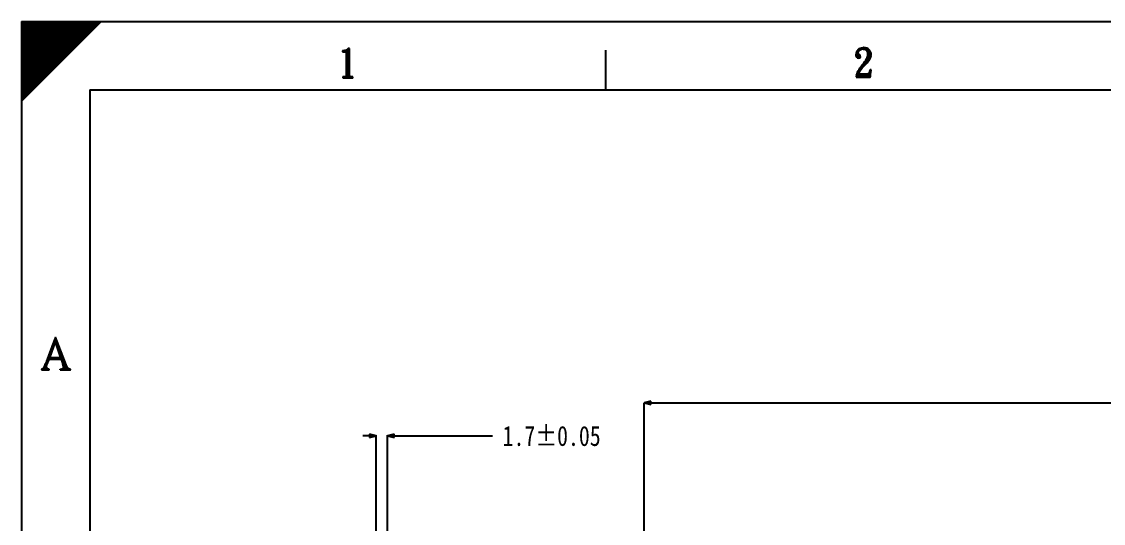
# Model space of a CAD drawing. Header units: millimetres. Extents: x 1385 to 1932, y 378 to 1802.
# Drawn here: x 1448.1 to 1610.1, y 1726.7 to 1801.8 of the extents above; entities that cross this region are included whole.
import ezdxf

# ---------------------------------------------------------------- set-up
doc = ezdxf.new("R2010")
doc.units = ezdxf.units.MM
doc.header["$LTSCALE"] = 46.255
doc.layers.get('0').update_dxf_attribs({"linetype": 'CONTINUOUS'})
for name, color, linetype in [('09', 9, 'CONTINUOUS'), ('30', 30, 'CONTINUOUS'), ('61-RUBBE-XIAOYIN_DXF_DIMENSION', 7, 'CONTINUOUS'), ('HATCH', 4, 'CONTINUOUS'), ('TEXT', 3, 'CONTINUOUS')]:
    doc.layers.add(name, color=color, linetype=linetype)
doc.styles.get("Standard").update_dxf_attribs({"font": 'txt', "width": 0.8})
pattern_1 = [(45, (1508.214842, 1555.438636), (-0.00739912973, 0.00739912973), [])]

# ---------------------------------------------------------------- blocks, each defined once
blk = doc.blocks.new('_CLOSED')
at = {"color": 0, "linetype": 'ByBlock'}
for p, q in [((0, 0), (-1, 0.25)), ((-1, 0.25), (-1, -0.25)), ((-1, -0.25), (0, 0)), ((-1, 0), (0, 0))]:
    blk.add_line(p, q, dxfattribs=at)

msp = doc.modelspace()

# ---------------------------------------------------------------- hatches: boundary and pattern name
at = {"layer": 'HATCH'}
h = msp.add_hatch(dxfattribs=at)
h.set_pattern_fill('ANSI31', color=1, scale=0.016987, angle=720, style=0)
h.set_pattern_definition([(45, (1437.90211, 1455.303216), (-0.038136748, 0.038136748), [])])
h.paths.add_polyline_path([(1448.09, 1801.84), (1448.09, 1789.95), (1459.99, 1801.84)])
at = {"layer": 'TEXT'}
h = msp.add_hatch(dxfattribs=at)
h.set_pattern_fill('ANSI31', color=1, scale=0.083712, angle=720, style=0)
h.set_pattern_definition([(45, (1475.20342, 1555.298966), (-0.00739912973, 0.00739912973), [])])
h.paths.add_polyline_path([(1496.74, 1793.86), (1496.69, 1793.69), (1496.52, 1793.6), (1496.23, 1793.6), (1496.23, 1793.41), (1497.71, 1793.41), (1497.71, 1793.6), (1497.42, 1793.6), (1497.26, 1793.64), (1497.2, 1793.86), (1497.2, 1797.83), (1497.02, 1797.83), (1496.91, 1797.71), (1496.72, 1797.57), (1496.66, 1797.54), (1496.45, 1797.5), (1496.15, 1797.48), (1496.15, 1797.3), (1496.65, 1797.3), (1496.74, 1797.16)])
h = msp.add_hatch(dxfattribs=at)
h.set_pattern_fill('ANSI31', color=1, scale=0.083712, angle=720, style=0)
h.set_pattern_definition(pattern_1)
h.paths.add_polyline_path([(1574.24, 1795.63), (1574.05, 1795.4), (1573.9, 1795.2), (1573.76, 1795), (1573.64, 1794.85), (1573.54, 1794.69), (1573.42, 1794.48), (1573.31, 1794.25), (1573.24, 1794.03), (1573.16, 1793.8), (1573.1, 1793.55), (1575.22, 1793.55), (1575.35, 1794.62), (1575.18, 1794.62), (1575.16, 1794.54), (1575.1, 1794.26), (1575.04, 1794.09), (1575.02, 1794.06), (1574.81, 1793.97), (1573.44, 1793.97), (1573.5, 1794.09), (1573.59, 1794.29), (1573.71, 1794.51), (1573.85, 1794.71), (1573.99, 1794.91), (1574.16, 1795.09), (1574.35, 1795.29), (1574.55, 1795.49), (1574.75, 1795.69), (1574.88, 1795.86), (1574.99, 1796), (1575.15, 1796.22), (1575.25, 1796.45), (1575.32, 1796.67), (1575.35, 1796.88), (1575.33, 1797.07), (1575.27, 1797.3), (1575.15, 1797.51), (1575.07, 1797.62), (1574.9, 1797.77), (1574.72, 1797.88), (1574.48, 1797.94), (1574.22, 1797.97), (1574.13, 1797.97), (1573.9, 1797.93), (1573.67, 1797.84), (1573.56, 1797.79), (1573.38, 1797.64), (1573.24, 1797.44), (1573.21, 1797.37), (1573.13, 1797.14), (1573.1, 1796.9), (1573.11, 1796.71), (1573.19, 1796.5), (1573.27, 1796.42), (1573.48, 1796.36), (1573.7, 1796.43), (1573.76, 1796.59), (1573.7, 1796.77), (1573.5, 1796.9), (1573.47, 1796.91), (1573.38, 1797.11), (1573.38, 1797.19), (1573.45, 1797.39), (1573.64, 1797.57), (1573.7, 1797.62), (1573.91, 1797.71), (1574.16, 1797.74), (1574.3, 1797.73), (1574.51, 1797.65), (1574.7, 1797.51), (1574.76, 1797.42), (1574.85, 1797.22), (1574.87, 1796.96), (1574.87, 1796.91), (1574.84, 1796.7), (1574.75, 1796.43), (1574.67, 1796.26), (1574.55, 1796.05), (1574.42, 1795.86)])
h = msp.add_hatch(dxfattribs=at)
h.set_pattern_fill('ANSI31', color=1, scale=0.083712, angle=720, style=0)
h.set_pattern_definition(pattern_1)
h.paths.add_polyline_path([(1574.24, 1795.63), (1574.05, 1795.4), (1573.9, 1795.2), (1573.76, 1795), (1573.64, 1794.85), (1573.54, 1794.69), (1573.42, 1794.48), (1573.31, 1794.25), (1573.24, 1794.03), (1573.16, 1793.8), (1573.1, 1793.55), (1575.22, 1793.55), (1575.35, 1794.62), (1575.18, 1794.62), (1575.16, 1794.54), (1575.1, 1794.26), (1575.04, 1794.09), (1575.02, 1794.06), (1574.81, 1793.97), (1573.44, 1793.97), (1573.5, 1794.09), (1573.59, 1794.29), (1573.71, 1794.51), (1573.85, 1794.71), (1573.99, 1794.91), (1574.16, 1795.09), (1574.35, 1795.29), (1574.55, 1795.49), (1574.75, 1795.69), (1574.88, 1795.86), (1574.99, 1796), (1575.15, 1796.22), (1575.25, 1796.45), (1575.32, 1796.67), (1575.35, 1796.88), (1575.33, 1797.07), (1575.27, 1797.3), (1575.15, 1797.51), (1575.07, 1797.62), (1574.9, 1797.77), (1574.72, 1797.88), (1574.48, 1797.94), (1574.22, 1797.97), (1574.13, 1797.97), (1573.9, 1797.93), (1573.67, 1797.84), (1573.56, 1797.79), (1573.38, 1797.64), (1573.24, 1797.44), (1573.21, 1797.37), (1573.13, 1797.14), (1573.1, 1796.9), (1573.11, 1796.71), (1573.19, 1796.5), (1573.27, 1796.42), (1573.48, 1796.36), (1573.7, 1796.43), (1573.76, 1796.59), (1573.7, 1796.77), (1573.5, 1796.9), (1573.47, 1796.91), (1573.38, 1797.11), (1573.38, 1797.19), (1573.45, 1797.39), (1573.64, 1797.57), (1573.7, 1797.62), (1573.91, 1797.71), (1574.16, 1797.74), (1574.3, 1797.73), (1574.51, 1797.65), (1574.7, 1797.51), (1574.76, 1797.42), (1574.85, 1797.22), (1574.87, 1796.96), (1574.87, 1796.91), (1574.84, 1796.7), (1574.75, 1796.43), (1574.67, 1796.26), (1574.55, 1796.05), (1574.42, 1795.86)])
h = msp.add_hatch(dxfattribs=at)
h.set_pattern_fill('ANSI31', color=1, scale=0.09037, angle=720, style=0)
h.set_pattern_definition([(45, (1435.091824, 1505.881052), (-0.00798769687, 0.00798769687), [])])
h.paths.add_polyline_path([(1454.02, 1751.27), (1454.27, 1750.61), (1454.34, 1750.38), (1454.38, 1750.14), (1454.37, 1750.07), (1454.21, 1749.86), (1454.15, 1749.85), (1453.85, 1749.82), (1453.85, 1749.69), (1455.4, 1749.69), (1455.4, 1749.82), (1455.3, 1749.83), (1455.06, 1749.92), (1455.03, 1749.96), (1454.89, 1750.17), (1454.76, 1750.45), (1453.19, 1754.61), (1453.18, 1754.61), (1451.84, 1751), (1451.82, 1750.96), (1451.69, 1750.61), (1451.57, 1750.32), (1451.46, 1750.11), (1451.36, 1749.96), (1451.21, 1749.85), (1451.05, 1749.82), (1451.05, 1749.69), (1452.24, 1749.69), (1452.24, 1749.82), (1451.97, 1749.86), (1451.91, 1749.91), (1451.81, 1750.15), (1451.87, 1750.44), (1452.2, 1751.27)])
h.paths.add_polyline_path([(1453.94, 1751.52), (1452.26, 1751.52), (1453.12, 1753.92)], flags=16)

# ---------------------------------------------------------------- linework, layer by layer
at = {"layer": '09', "color": 1}
for p, q in [((1448.09, 1801.84), (1932.22, 1801.84)), ((1448.09, 1801.84), (1448.09, 1465.5)), ((1458.29, 1791.64), (1922.03, 1791.64)), ((1458.29, 1791.64), (1458.29, 1475.69))]:
    msp.add_line(p, q, dxfattribs=at)
at = {"layer": '30', "color": 1}
msp.add_line((1535.58, 1791.64), (1535.58, 1797.59), dxfattribs=at)
at = {"layer": '61-RUBBE-XIAOYIN_DXF_DIMENSION', "color": 4, "linetype": 'Continuous'}
for p, q in [((1541.34, 1704.96), (1541.34, 1744.75)), ((1542.34, 1744.75), (1621.53, 1744.75)), ((1500.18, 1739.82), (1499.18, 1739.82)), ((1501.18, 1702.91), (1501.18, 1739.94)), ((1502.88, 1704.27), (1502.88, 1739.94)), ((1503.88, 1739.82), (1518.64, 1739.82))]:
    msp.add_line(p, q, dxfattribs=at)
at = {"layer": 'HATCH', "color": 1}
msp.add_line((1459.99, 1801.84), (1448.09, 1789.95), dxfattribs=at)
at = {"layer": 'TEXT', "color": 1}
for p, q in [((1496.45, 1797.5), (1496.15, 1797.48)), ((1496.15, 1797.48), (1496.15, 1797.3)), ((1496.15, 1797.3), (1496.65, 1797.3)), ((1496.66, 1797.54), (1496.45, 1797.5)), ((1496.65, 1797.3), (1496.74, 1797.16)), ((1496.72, 1797.57), (1496.66, 1797.54)), ((1496.91, 1797.71), (1496.72, 1797.57)), ((1496.74, 1793.86), (1496.74, 1797.16)), ((1497.02, 1797.83), (1496.91, 1797.71)), ((1497.2, 1797.83), (1497.02, 1797.83)), ((1497.2, 1793.86), (1497.2, 1797.83)), ((1573.1, 1796.9), (1573.13, 1797.14)), ((1573.1, 1796.9), (1573.13, 1797.14)), ((1573.13, 1797.14), (1573.21, 1797.37)), ((1573.13, 1797.14), (1573.21, 1797.37)), ((1573.21, 1797.37), (1573.24, 1797.44)), ((1573.21, 1797.37), (1573.24, 1797.44)), ((1573.24, 1797.44), (1573.38, 1797.64)), ((1573.24, 1797.44), (1573.38, 1797.64)), ((1573.38, 1797.64), (1573.56, 1797.79)), ((1573.38, 1797.64), (1573.56, 1797.79)), ((1573.38, 1797.19), (1573.45, 1797.39)), ((1573.38, 1797.19), (1573.45, 1797.39)), ((1573.38, 1797.11), (1573.38, 1797.19)), ((1573.38, 1797.11), (1573.38, 1797.19)), ((1573.38, 1797.11), (1573.47, 1796.91)), ((1573.38, 1797.11), (1573.47, 1796.91)), ((1573.45, 1797.39), (1573.64, 1797.57)), ((1573.45, 1797.39), (1573.64, 1797.57)), ((1573.67, 1797.84), (1573.56, 1797.79)), ((1573.67, 1797.84), (1573.56, 1797.79)), ((1573.7, 1797.62), (1573.64, 1797.57)), ((1573.7, 1797.62), (1573.64, 1797.57)), ((1573.67, 1797.84), (1573.9, 1797.93)), ((1573.67, 1797.84), (1573.9, 1797.93)), ((1573.7, 1797.62), (1573.91, 1797.71)), ((1573.7, 1797.62), (1573.91, 1797.71)), ((1573.9, 1797.93), (1574.13, 1797.97)), ((1573.9, 1797.93), (1574.13, 1797.97)), ((1574.16, 1797.74), (1573.91, 1797.71)), ((1574.16, 1797.74), (1573.91, 1797.71)), ((1574.22, 1797.97), (1574.13, 1797.97)), ((1574.22, 1797.97), (1574.13, 1797.97)), ((1574.16, 1797.74), (1574.3, 1797.73)), ((1574.16, 1797.74), (1574.3, 1797.73)), ((1574.48, 1797.94), (1574.22, 1797.97)), ((1574.48, 1797.94), (1574.22, 1797.97)), ((1574.3, 1797.73), (1574.51, 1797.65)), ((1574.3, 1797.73), (1574.51, 1797.65)), ((1574.72, 1797.88), (1574.48, 1797.94)), ((1574.72, 1797.88), (1574.48, 1797.94)), ((1574.7, 1797.51), (1574.51, 1797.65)), ((1574.7, 1797.51), (1574.51, 1797.65)), ((1574.76, 1797.42), (1574.7, 1797.51)), ((1574.76, 1797.42), (1574.7, 1797.51)), ((1574.9, 1797.77), (1574.72, 1797.88)), ((1574.9, 1797.77), (1574.72, 1797.88)), ((1574.85, 1797.22), (1574.76, 1797.42)), ((1574.85, 1797.22), (1574.76, 1797.42)), ((1574.87, 1796.96), (1574.85, 1797.22)), ((1574.87, 1796.96), (1574.85, 1797.22)), ((1575.07, 1797.62), (1574.9, 1797.77)), ((1575.07, 1797.62), (1574.9, 1797.77)), ((1575.15, 1797.51), (1575.07, 1797.62)), ((1575.15, 1797.51), (1575.07, 1797.62)), ((1575.27, 1797.3), (1575.15, 1797.51)), ((1575.27, 1797.3), (1575.15, 1797.51)), ((1575.33, 1797.07), (1575.27, 1797.3)), ((1575.33, 1797.07), (1575.27, 1797.3)), ((1575.35, 1796.88), (1575.33, 1797.07)), ((1575.35, 1796.88), (1575.33, 1797.07)), ((1573.11, 1796.71), (1573.1, 1796.9)), ((1573.11, 1796.71), (1573.1, 1796.9)), ((1573.19, 1796.5), (1573.11, 1796.71)), ((1573.19, 1796.5), (1573.11, 1796.71)), ((1573.27, 1796.42), (1573.19, 1796.5)), ((1573.27, 1796.42), (1573.19, 1796.5)), ((1573.27, 1796.42), (1573.48, 1796.36)), ((1573.27, 1796.42), (1573.48, 1796.36)), ((1573.5, 1796.9), (1573.47, 1796.91)), ((1573.5, 1796.9), (1573.47, 1796.91)), ((1573.48, 1796.36), (1573.7, 1796.43)), ((1573.48, 1796.36), (1573.7, 1796.43)), ((1573.5, 1796.9), (1573.7, 1796.77)), ((1573.5, 1796.9), (1573.7, 1796.77)), ((1573.76, 1796.59), (1573.7, 1796.77)), ((1573.76, 1796.59), (1573.7, 1796.77)), ((1573.7, 1796.43), (1573.76, 1796.59)), ((1573.7, 1796.43), (1573.76, 1796.59)), ((1573.9, 1795.2), (1574.05, 1795.4)), ((1573.9, 1795.2), (1574.05, 1795.4)), ((1574.05, 1795.4), (1574.24, 1795.63)), ((1574.05, 1795.4), (1574.24, 1795.63)), ((1574.24, 1795.63), (1574.42, 1795.86)), ((1574.24, 1795.63), (1574.42, 1795.86)), ((1574.35, 1795.29), (1574.55, 1795.49)), ((1574.35, 1795.29), (1574.55, 1795.49)), ((1574.42, 1795.86), (1574.55, 1796.05)), ((1574.42, 1795.86), (1574.55, 1796.05)), ((1574.55, 1796.05), (1574.67, 1796.26)), ((1574.55, 1796.05), (1574.67, 1796.26)), ((1574.55, 1795.49), (1574.75, 1795.69)), ((1574.55, 1795.49), (1574.75, 1795.69)), ((1574.75, 1796.43), (1574.67, 1796.26)), ((1574.75, 1796.43), (1574.67, 1796.26)), ((1574.75, 1796.43), (1574.84, 1796.7)), ((1574.75, 1796.43), (1574.84, 1796.7)), ((1574.75, 1795.69), (1574.88, 1795.86)), ((1574.75, 1795.69), (1574.88, 1795.86)), ((1574.84, 1796.7), (1574.87, 1796.91)), ((1574.84, 1796.7), (1574.87, 1796.91)), ((1574.87, 1796.96), (1574.87, 1796.91)), ((1574.87, 1796.96), (1574.87, 1796.91)), ((1574.99, 1796), (1574.88, 1795.86)), ((1574.99, 1796), (1574.88, 1795.86)), ((1574.99, 1796), (1575.15, 1796.22)), ((1574.99, 1796), (1575.15, 1796.22)), ((1575.15, 1796.22), (1575.25, 1796.45)), ((1575.15, 1796.22), (1575.25, 1796.45)), ((1575.32, 1796.67), (1575.25, 1796.45)), ((1575.32, 1796.67), (1575.25, 1796.45)), ((1575.32, 1796.67), (1575.35, 1796.88)), ((1575.32, 1796.67), (1575.35, 1796.88)), ((1496.74, 1793.86), (1496.69, 1793.69)), ((1497.26, 1793.64), (1497.2, 1793.86)), ((1573.16, 1793.8), (1573.1, 1793.55)), ((1573.16, 1793.8), (1573.1, 1793.55)), ((1573.16, 1793.8), (1573.24, 1794.03)), ((1573.16, 1793.8), (1573.24, 1794.03)), ((1573.24, 1794.03), (1573.31, 1794.25)), ((1573.24, 1794.03), (1573.31, 1794.25)), ((1573.31, 1794.25), (1573.42, 1794.48)), ((1573.31, 1794.25), (1573.42, 1794.48)), ((1573.42, 1794.48), (1573.54, 1794.69)), ((1573.42, 1794.48), (1573.54, 1794.69)), ((1573.44, 1793.97), (1573.5, 1794.09)), ((1573.44, 1793.97), (1573.5, 1794.09)), ((1574.81, 1793.97), (1573.44, 1793.97)), ((1574.81, 1793.97), (1573.44, 1793.97)), ((1573.5, 1794.09), (1573.59, 1794.29)), ((1573.5, 1794.09), (1573.59, 1794.29)), ((1573.54, 1794.69), (1573.64, 1794.85)), ((1573.54, 1794.69), (1573.64, 1794.85)), ((1573.54, 1794.69), (1573.54, 1794.69)), ((1573.54, 1794.69), (1573.54, 1794.69)), ((1573.59, 1794.29), (1573.71, 1794.51)), ((1573.59, 1794.29), (1573.71, 1794.51)), ((1573.64, 1794.85), (1573.76, 1795)), ((1573.64, 1794.85), (1573.76, 1795)), ((1573.71, 1794.51), (1573.85, 1794.71)), ((1573.71, 1794.51), (1573.85, 1794.71)), ((1573.76, 1795), (1573.9, 1795.2)), ((1573.76, 1795), (1573.9, 1795.2)), ((1573.85, 1794.71), (1573.99, 1794.91)), ((1573.85, 1794.71), (1573.99, 1794.91)), ((1573.99, 1794.91), (1574.16, 1795.09)), ((1573.99, 1794.91), (1574.16, 1795.09)), ((1574.16, 1795.09), (1574.35, 1795.29)), ((1574.16, 1795.09), (1574.35, 1795.29)), ((1575.02, 1794.06), (1574.81, 1793.97)), ((1575.02, 1794.06), (1574.81, 1793.97)), ((1575.04, 1794.09), (1575.02, 1794.06)), ((1575.04, 1794.09), (1575.02, 1794.06)), ((1575.1, 1794.26), (1575.04, 1794.09)), ((1575.1, 1794.26), (1575.04, 1794.09)), ((1575.16, 1794.54), (1575.1, 1794.26)), ((1575.16, 1794.54), (1575.1, 1794.26)), ((1575.18, 1794.62), (1575.16, 1794.54)), ((1575.18, 1794.62), (1575.16, 1794.54)), ((1575.35, 1794.62), (1575.18, 1794.62)), ((1575.35, 1794.62), (1575.18, 1794.62)), ((1575.22, 1793.55), (1575.35, 1794.62)), ((1575.22, 1793.55), (1575.35, 1794.62)), ((1496.52, 1793.6), (1496.23, 1793.6)), ((1496.52, 1793.6), (1496.23, 1793.6)), ((1496.23, 1793.6), (1496.52, 1793.6)), ((1496.23, 1793.6), (1496.23, 1793.6)), ((1496.23, 1793.6), (1496.23, 1793.41)), ((1496.23, 1793.41), (1497.71, 1793.41)), ((1496.52, 1793.6), (1496.69, 1793.69)), ((1497.26, 1793.64), (1497.42, 1793.6)), ((1497.42, 1793.6), (1497.71, 1793.6)), ((1497.42, 1793.6), (1497.71, 1793.6)), ((1497.71, 1793.6), (1497.42, 1793.6)), ((1497.71, 1793.6), (1497.71, 1793.6)), ((1497.71, 1793.41), (1497.71, 1793.6)), ((1573.1, 1793.55), (1575.22, 1793.55)), ((1573.1, 1793.55), (1575.22, 1793.55)), ((1453.18, 1754.61), (1451.84, 1751)), ((1453.12, 1753.92), (1452.26, 1751.52)), ((1453.12, 1753.92), (1453.94, 1751.52)), ((1453.19, 1754.61), (1453.18, 1754.61)), ((1454.76, 1750.45), (1453.19, 1754.61)), ((1451.46, 1750.11), (1451.36, 1749.96)), ((1451.46, 1750.11), (1451.57, 1750.32)), ((1451.57, 1750.32), (1451.69, 1750.61)), ((1451.82, 1750.96), (1451.69, 1750.61)), ((1451.81, 1750.17), (1451.87, 1750.44)), ((1451.81, 1750.17), (1451.81, 1750.14)), ((1451.91, 1749.91), (1451.81, 1750.14)), ((1451.84, 1751), (1451.82, 1750.96)), ((1451.87, 1750.44), (1452.2, 1751.27)), ((1454.02, 1751.27), (1452.2, 1751.27)), ((1453.94, 1751.52), (1452.26, 1751.52)), ((1453.94, 1751.52), (1452.26, 1751.52)), ((1452.26, 1751.52), (1453.94, 1751.52)), ((1452.26, 1751.52), (1452.26, 1751.52)), ((1454.02, 1751.27), (1454.27, 1750.61)), ((1454.21, 1749.86), (1454.37, 1750.07)), ((1454.34, 1750.38), (1454.27, 1750.61)), ((1454.38, 1750.14), (1454.34, 1750.38)), ((1454.38, 1750.14), (1454.37, 1750.07)), ((1454.89, 1750.17), (1454.76, 1750.45)), ((1455.03, 1749.96), (1454.89, 1750.17)), ((1451.05, 1749.82), (1451.21, 1749.85)), ((1451.05, 1749.69), (1452.24, 1749.69)), ((1451.21, 1749.85), (1451.36, 1749.96)), ((1451.91, 1749.91), (1451.97, 1749.86)), ((1452.24, 1749.82), (1451.97, 1749.86)), ((1452.24, 1749.69), (1452.24, 1749.82)), ((1452.24, 1749.82), (1452.24, 1749.82)), ((1453.85, 1749.82), (1454.15, 1749.85)), ((1453.85, 1749.69), (1453.85, 1749.82)), ((1453.85, 1749.69), (1455.4, 1749.69)), ((1454.21, 1749.86), (1454.15, 1749.85)), ((1455.03, 1749.96), (1455.06, 1749.92)), ((1455.3, 1749.83), (1455.06, 1749.92)), ((1455.4, 1749.82), (1455.3, 1749.83)), ((1455.4, 1749.69), (1455.4, 1749.82))]:
    msp.add_line(p, q, dxfattribs=at)

# ---------------------------------------------------------------- block references
at = {"layer": '61-RUBBE-XIAOYIN_DXF_DIMENSION', "color": 4, "linetype": 'Continuous', "rotation": 180}
for p in [(1541.34, 1744.75), (1502.88, 1739.82)]:
    msp.add_blockref('_CLOSED', p, dxfattribs=at)
at = {"layer": '61-RUBBE-XIAOYIN_DXF_DIMENSION', "color": 4, "linetype": 'Continuous'}
msp.add_blockref('_CLOSED', (1501.18, 1739.82), dxfattribs=at)

# ---------------------------------------------------------------- texts
at = {"layer": '61-RUBBE-XIAOYIN_DXF_DIMENSION', "color": 4, "linetype": 'Continuous', "insert": (1520.14, 1741.32), "char_height": 3, "attachment_point": 1}
msp.add_mtext('\\A1;1.7{\\Ftxt|c134;%%P0.05}', dxfattribs=at)

doc.saveas('drawing.dxf')
